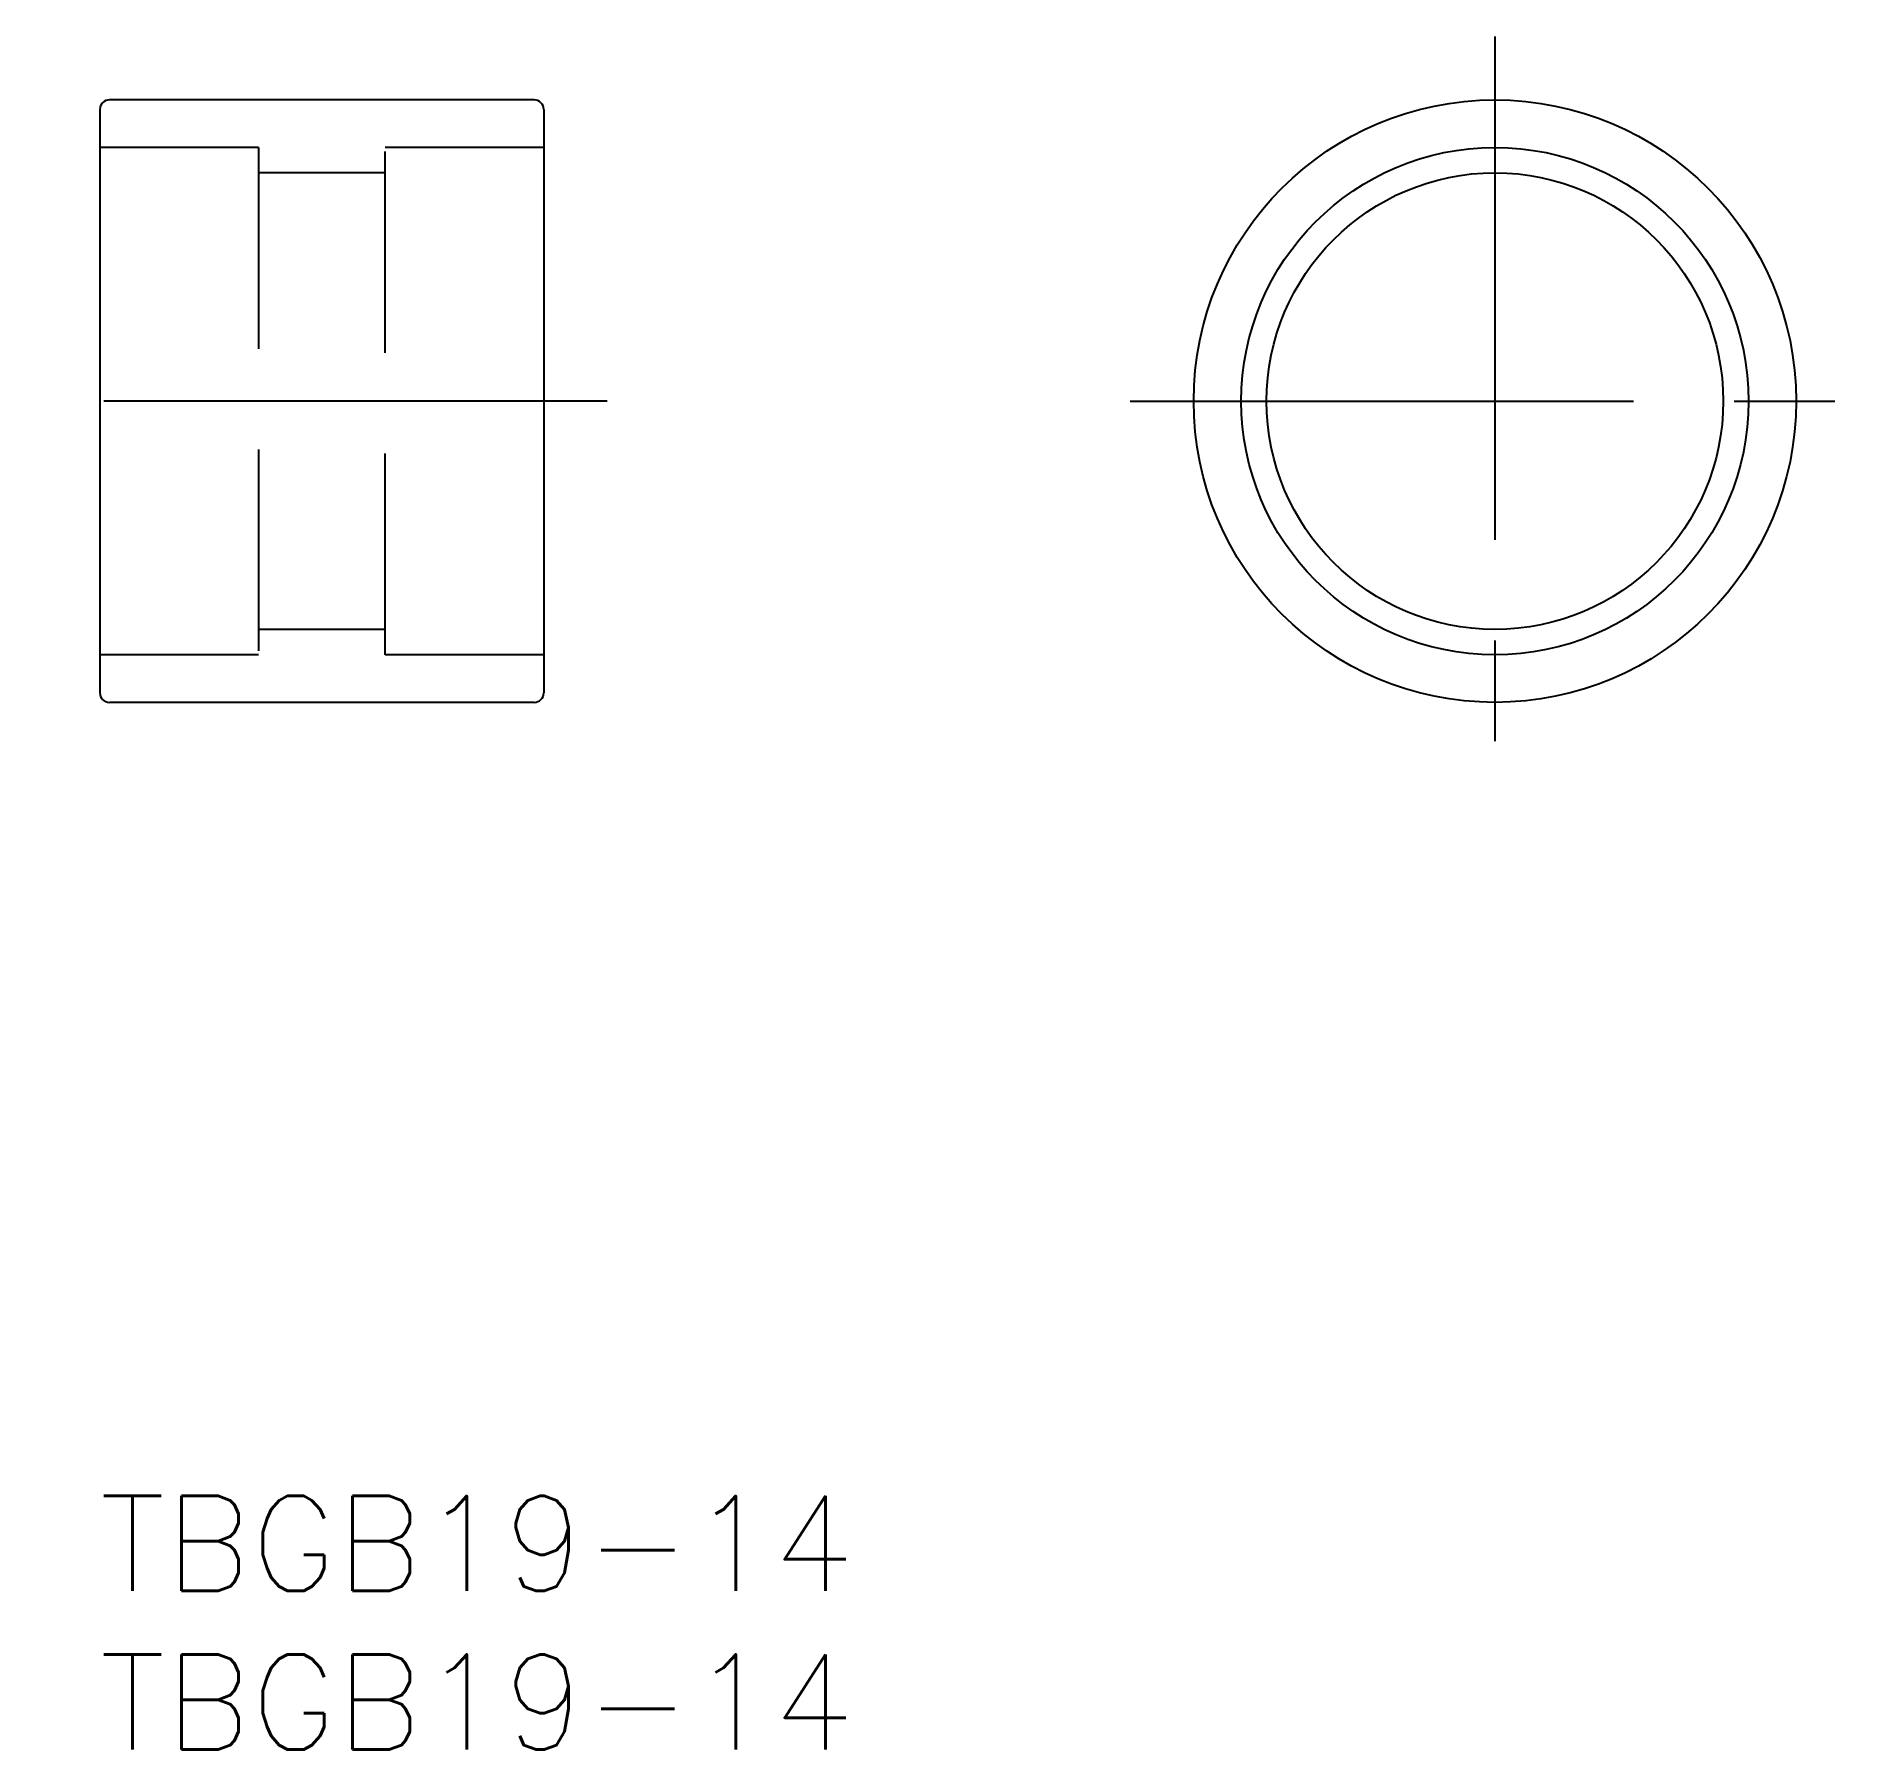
# Model space of a CAD drawing. Extents: x -2 to 55.5, y -8 to 46.
import ezdxf

# ---------------------------------------------------------------- set-up
doc = ezdxf.new("R2010")
doc.units = 0
doc.header["$LTSCALE"] = 0.5
doc.linetypes.add('CENTER', pattern=[50.8, 31.75, -6.35, 6.35, -6.35])
doc.linetypes.add('DASHED', pattern=[19.05, 12.7, -6.35])
doc.layers.get('0').update_dxf_attribs({"linetype": 'CONTINUOUS'})
doc.layers.add('CENTER', color=1, linetype='CENTER')
doc.styles.get("Standard").update_dxf_attribs({"font": 'txt.shx', "height": 3, "bigfont": 'bigfont.shx'})

# ---------------------------------------------------------------- blocks, each defined once
blk = doc.blocks.new('*U13')
at = {"color": 7, "linetype": 'CONTINUOUS'}
blk.add_text('TBGB19-14', height=3, dxfattribs=at).set_placement((0, -3))
blk = doc.blocks.new('*U14')
at = {"color": 7, "linetype": 'CONTINUOUS'}
blk.add_text('TBGB19-14', height=3, dxfattribs=at).set_placement((0, -8))

msp = doc.modelspace()

# ---------------------------------------------------------------- linework, layer by layer
at = {"color": 7, "linetype": 'CONTINUOUS'}
for p, q in [((0, 43.722), (0, 25.322)), ((13.7, 44.022), (0.3, 44.022)), ((14, 43.722), (14, 25.322)), ((13.7, 25.022), (0.3, 25.022))]:
    msp.add_line(p, q, dxfattribs=at)
at = {"color": 3, "linetype": 'DASHED'}
for p, q in [((5, 42.522), (0, 42.522)), ((5, 42.522), (5, 26.522)), ((9, 26.522), (9, 42.522)), ((14, 42.522), (9, 42.522)), ((9, 41.722), (5, 41.722)), ((9, 27.322), (5, 27.322)), ((5, 26.522), (0, 26.522)), ((14, 26.522), (9, 26.522))]:
    msp.add_line(p, q, dxfattribs=at)
at = {"color": 7, "linetype": 'CONTINUOUS'}
for radius in [9.5, 8, 7.2]:
    msp.add_circle((44, 34.522), radius, dxfattribs=at)
for centre, start, end in [((0.3, 43.722), 90, 180), ((13.7, 43.722), 0, 90), ((0.3, 25.322), 180, 270), ((13.7, 25.322), 270, 0)]:
    msp.add_arc(centre, 0.3, start, end, dxfattribs=at)
at = {"layer": 'CENTER', "color": 1, "linetype": 'CENTER'}
for p, q in [((44, 46.022), (44, 23.022)), ((16, 34.522), (-2, 34.522)), ((32.5, 34.522), (55.5, 34.522))]:
    msp.add_line(p, q, dxfattribs=at)

# ---------------------------------------------------------------- block references
at = {"color": 7, "linetype": 'CONTINUOUS'}
for name in ['*U13', '*U14']:
    msp.add_blockref(name, (0, 0), dxfattribs=at)

doc.saveas('drawing.dxf')
